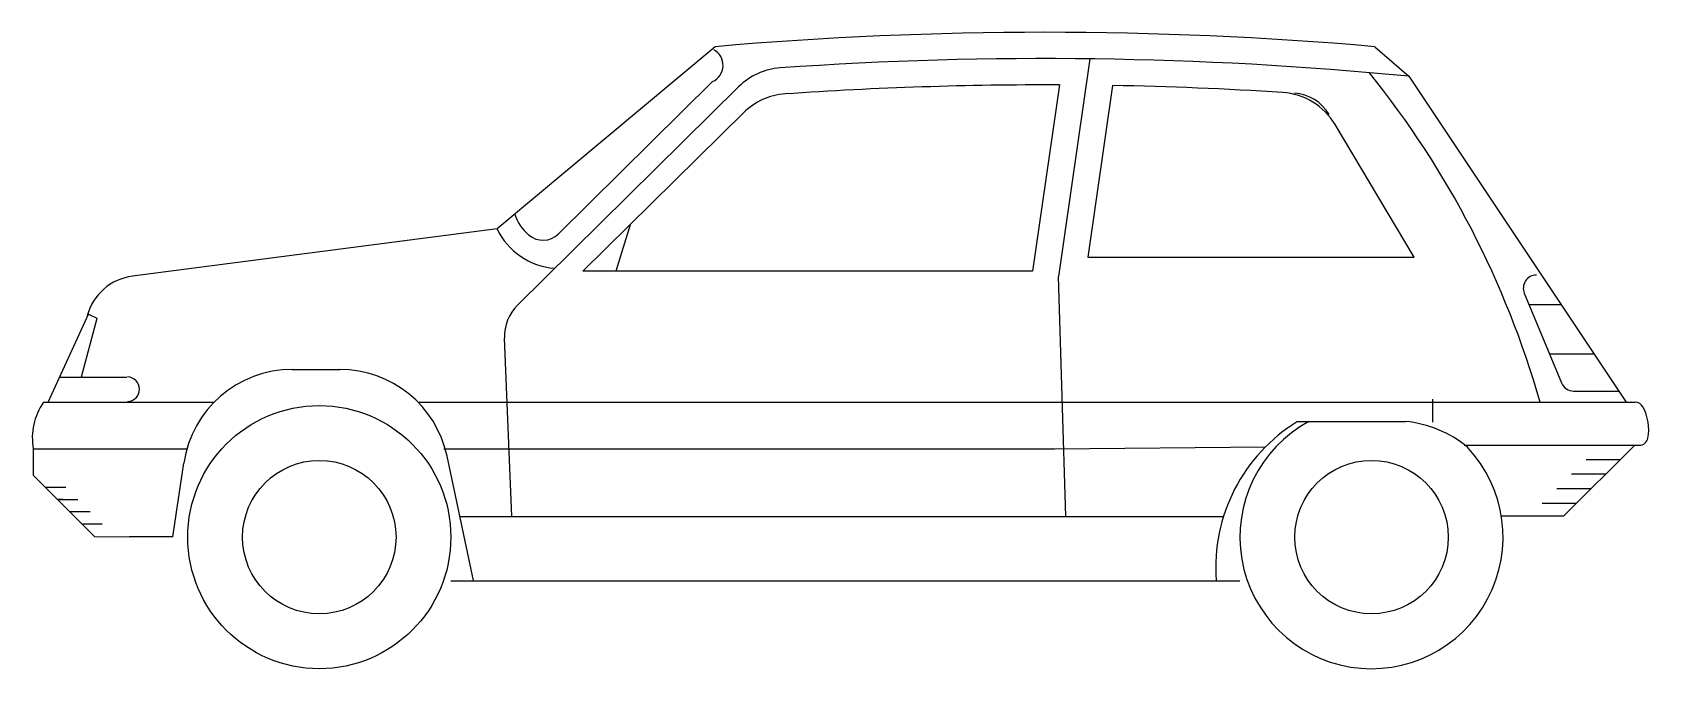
# Model space of a CAD drawing. Extents: x 8 to 376, y 7 to 152.
import ezdxf

# ---------------------------------------------------------------- set-up
doc = ezdxf.new("R2010")
doc.units = 0
doc.header["$LTSCALE"] = 25
doc.header["$MEASUREMENT"] = 0
doc.layers.get('0').update_dxf_attribs({"linetype": 'CONTINUOUS'})

msp = doc.modelspace()

# ---------------------------------------------------------------- linework, layer by layer
at = {"color": 0, "linetype": 'ByBlock'}
for p, q in [((163.33, 148.5), (113.57, 106.93)), ((313.75, 148.5), (321.55, 141.75)), ((248.75, 145.71), (241.59, 96.07)), ((127.55, 105.8), (162.73, 140.53)), ((321.55, 141.75), (371.13, 67.39)), ((118.22, 89.56), (168.65, 139.36)), ((241.83, 139.77), (235.7, 97.27)), ((253.94, 139.64), (248.29, 100.49)), ((133.15, 97.27), (169.75, 133.42)), ((322.72, 100.49), (304.7, 130.75)), ((113.57, 106.93), (30.45, 96.16)), ((143.9, 107.89), (140.69, 97.27)), ((248.29, 100.49), (322.72, 100.49)), ((235.7, 97.27), (133.15, 97.27)), ((243.29, 41.36), (241.59, 96.07)), ((347.87, 92.27), (356.36, 71.81)), ((356.31, 89.63), (348.96, 89.63)), ((11.21, 67.39), (20.37, 87.46)), ((22.29, 86.54), (18.72, 73.16)), ((20.37, 87.46), (22.31, 86.62)), ((116.9, 41.36), (115.26, 82.04)), ((363.81, 78.37), (353.64, 78.37)), ((66.83, 74.88), (77.71, 74.88)), ((13.84, 73.16), (29.09, 73.16)), ((10.11, 67.39), (48.98, 67.39)), ((95.56, 67.39), (373.18, 67.39)), ((326.91, 68.08), (326.91, 62.84)), ((359.13, 69.96), (369.42, 69.96)), ((296.17, 63.03), (320.78, 63.03)), ((7.79, 56.77), (7.79, 50.78)), ((7.79, 56.77), (42.8, 56.77)), ((101.39, 56.76), (240.73, 56.76)), ((240.73, 56.76), (288.86, 57.25)), ((334.18, 57.6), (374.1, 57.6)), ((356.88, 41.53), (373.09, 57.6)), ((39.61, 36.74), (42.1, 53.54)), ((108.21, 26.73), (102.16, 55.09)), ((362, 54.38), (369.84, 54.38)), ((7.79, 50.78), (21.71, 36.79)), ((10.54, 48.01), (15.22, 48.01)), ((10.54, 48.01), (14.63, 48.01)), ((358.65, 51.05), (366.49, 51.05)), ((13.26, 45.28), (14.63, 45.28)), ((13.29, 45.25), (17.97, 45.25)), ((351.93, 44.4), (359.77, 44.4)), ((355.29, 47.73), (363.13, 47.73)), ((16.05, 42.48), (20.73, 42.48)), ((105.09, 41.36), (279.26, 41.36)), ((342.64, 41.53), (356.88, 41.53)), ((18.8, 39.71), (23.48, 39.71)), ((21.71, 36.79), (29.72, 36.74)), ((39.61, 36.74), (29.72, 36.74)), ((103.02, 26.64), (283.02, 26.64))]:
    msp.add_line(p, q, dxfattribs=at)
for centre, radius in [((73.02, 36.64), 30), ((73.02, 36.64), 17.5), ((313.02, 36.64), 17.5)]:
    msp.add_circle(centre, radius, dxfattribs=at)
for centre, radius, start, end in [((238.54, -712.04), 863.82, 85.00497, 94.99503), ((161.08, 144.23), 4.04, 293.9869, 62.0489), ((238.54, -712.04), 857.82, 84.44649, 94.03802), ((179.19, 128.68), 15, 94.038, 134.6411), ((147.92, 9.62), 211.58, 15.8451, 38.9135), ((180.29, 122.75), 15, 93.9913, 134.6411), ((238.54, -712.04), 851.82, 89.7785, 93.99127), ((238.54, -712.04), 851.82, 86.35002, 88.96421), ((291.81, 123.08), 15, 30.7759, 86.35), ((294.76, 127.9), 10, 30.7759, 86.1705), ((127.9, 113.81), 15.89, 205.6733, 265.3968), ((127.9, 113.81), 10.89, 198.9003, 229.1107), ((124.04, 109.36), 5, 229.1107, 314.6411), ((31.95, 83.97), 12.28, 97.0026, 165.0824), ((350.64, 93.42), 3, 90, 202.563), ((125.25, 82.44), 10, 134.6411, 182.3193), ((66.83, 49.88), 25, 90, 171.5781), ((77.71, 49.88), 25, 12.0434, 90), ((29.22, 70.37), 2.8, 271.5437, 88.4563), ((359.13, 72.96), 3, 202.563, 270), ((21.66, 59.3), 14.1, 144.9932, 190.3447), ((373.18, 65.39), 2, 28.3587, 90), ((316.55, 29.69), 39.07, 121.4383, 184.1673), ((313.02, 36.64), 30, 118.4235, 43.2139), ((318.17, 36.78), 26.38, 50.682, 84.3111), ((365.37, 61.17), 10.87, 349.7856, 28.3587), ((374.1, 59.6), 2, 269.9969, 349.7856)]:
    msp.add_arc(centre, radius, start, end, dxfattribs=at)

doc.saveas('drawing.dxf')
